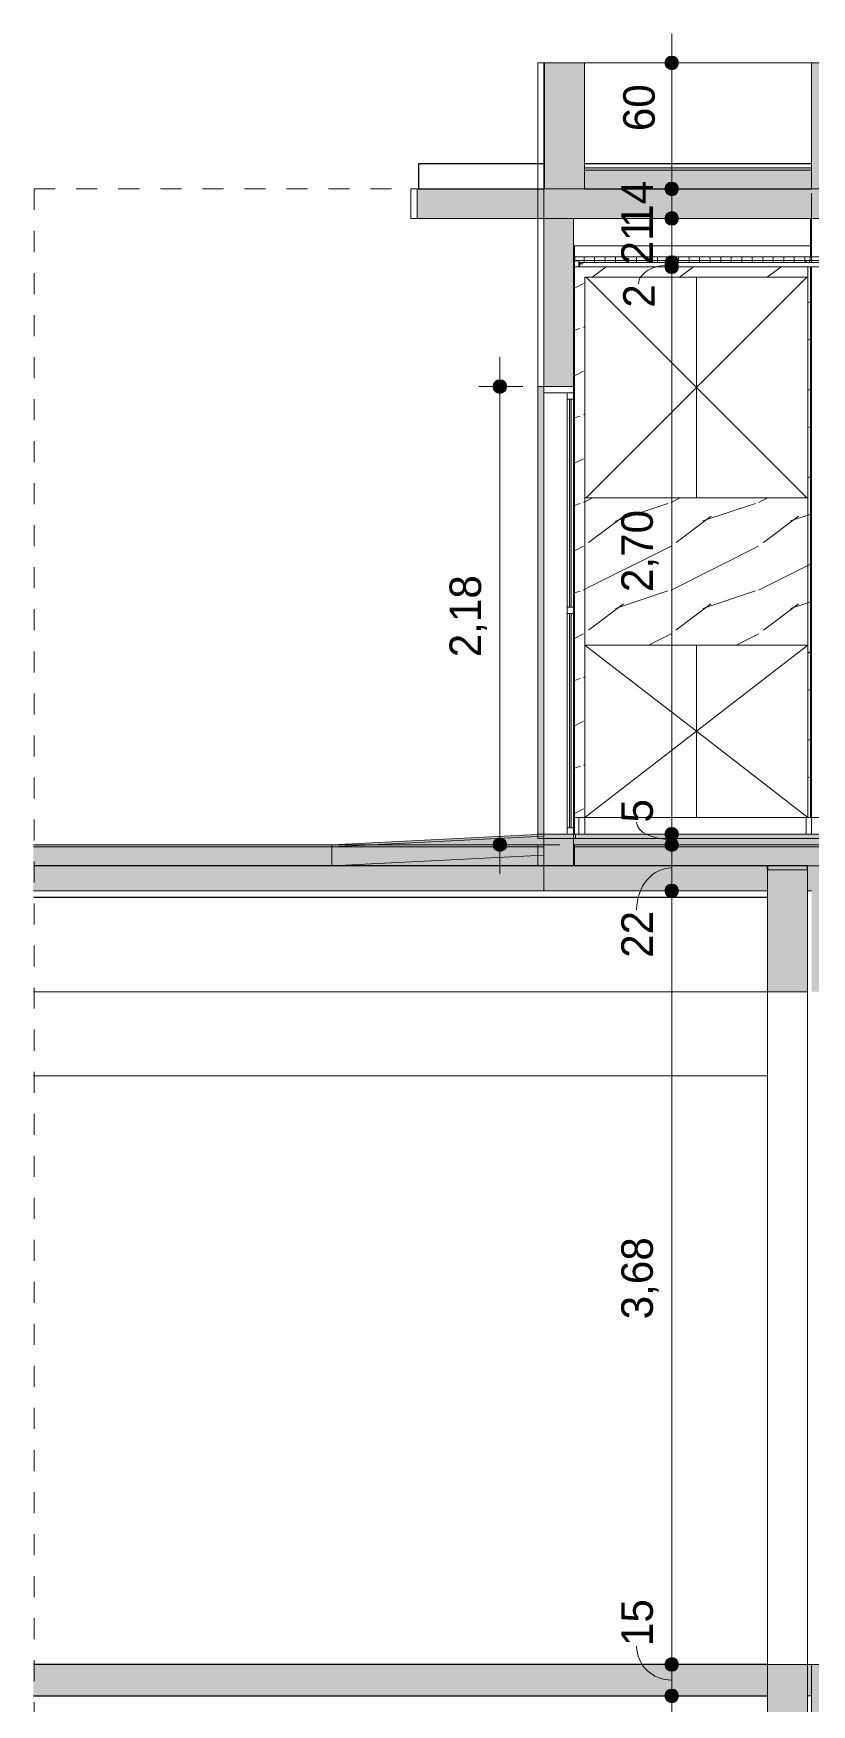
# Model space of a CAD drawing. Header units: metres. Extents: x -96 to 123, y 1 to 648.
# Drawn here: x 7.87 to 11.58, y 592.09 to 600.04 of the extents above; entities that cross this region are included whole.
import ezdxf

# ---------------------------------------------------------------- set-up
doc = ezdxf.new("R2010")
doc.units = ezdxf.units.M
doc.linetypes.add('_Tracejado longo', pattern=[0.014288, 0.009525, -0.004763])
doc.linetypes.add('_Tracejado médio', pattern=[0.004, 0.003, -0.001])
for name, color, linetype, lineweight in [('A-ANNO-DIMS', 7, 'Continuous', 5), ('A-ANNO-DIMS-100', 7, 'Continuous', 5), ('A-CLNG-SUSP', 7, 'Continuous', 5), ('A-COLS', 7, 'Continuous', 5), ('A-DETL', 7, 'Continuous', 5), ('A-DETL-GENF', 7, 'Continuous', 5), ('A-DOOR', 7, 'Continuous', 5), ('A-DOOR-FRAM', 7, 'Continuous', 5), ('A-DOOR-GLAZ', 7, 'Continuous', 5), ('A-FLOR-CASE', 7, 'Continuous', 5), ('A-FLOR-LEVL', 7, 'Continuous', 5), ('A-FLOR-OTLN', 7, 'Continuous', 5), ('A-FLOR-PATT', 7, 'Continuous', 20), ('A-WALL', 7, 'Continuous', 5), ('A-WALL-MBNI', 7, 'Continuous', 5), ('A-WALL-PATT', 7, 'Continuous', 20), ('C-PKNG', 7, 'Continuous', 5), ('S-BEAM', 7, 'Continuous', 5)]:
    doc.layers.add(name, color=color, linetype=linetype, lineweight=lineweight)
doc.styles.add('Century Gothic', font='GOTHIC.TTF', dxfattribs={"height": 0.15})
doc.dimstyles.new('PAA_-_Cota_com_linha_-_metros', dxfattribs={"dimscale": 0.3048, "dimtxt": 0.156625, "dimasz": 0.853018, "dimexe": 0.328084, "dimexo": 0.328084, "dimgap": 0.131234, "dimtad": 1, "dimrnd": 0.01, "dimzin": 0, "dimdsep": 46, "dimtxsty": 'Century Gothic', "dimblk1": 'DOTSMALL', "dimblk2": 'DOTSMALL', "dimsah": 1, "dimcen": 0.09, "dimdle": 0.459318, "dimazin": 0, "dimtfac": 1, "dimtdec": 4, "dimtix": 1, "dimtmove": 0, "dimatfit": 3, "dimfxl": 1, "dimtvp": 1, "dimtolj": 1, "dimtzin": 0, "dimarcsym": 2})
doc.dimstyles.new('PAA_-_Cota_com_linha_-_metros_1', dxfattribs={"dimscale": 0.3048, "dimtxt": 0.156625, "dimasz": 0.853018, "dimexe": 0.328084, "dimexo": 0.328084, "dimgap": 0.131234, "dimtad": 1, "dimdec": 0, "dimlfac": 100, "dimdsep": 46, "dimtxsty": 'Century Gothic', "dimblk1": 'DOTSMALL', "dimblk2": 'DOTSMALL', "dimsah": 1, "dimcen": 0.09, "dimdle": 0.459318, "dimazin": 0, "dimtfac": 1, "dimtdec": 4, "dimtix": 1, "dimtmove": 1, "dimatfit": 3, "dimfxl": 1, "dimtvp": 1, "dimtolj": 1, "dimtzin": 0, "dimarcsym": 2})
doc.dimstyles.new('PAA_-_Cota_com_linha_-_metros_3', dxfattribs={"dimscale": 0.3048, "dimtxt": 0.156625, "dimasz": 0.853018, "dimexe": 0.328084, "dimexo": 0.328084, "dimgap": 0.131234, "dimtad": 1, "dimdec": 0, "dimlfac": 100, "dimdsep": 46, "dimtxsty": 'Century Gothic', "dimblk1": 'DOTSMALL', "dimblk2": 'DOTSMALL', "dimsah": 1, "dimcen": 0.09, "dimdle": 0.459318, "dimazin": 0, "dimtfac": 1, "dimtdec": 4, "dimtix": 1, "dimtmove": 0, "dimatfit": 3, "dimfxl": 1, "dimtvp": 1, "dimtolj": 1, "dimtzin": 0, "dimarcsym": 2})
doc.dimstyles.new('PAA_-_Cota_com_linha_-_metros_4', dxfattribs={"dimscale": 0.3048, "dimtxt": 0.156625, "dimasz": 0.853018, "dimexe": 0.328084, "dimexo": 0.328084, "dimgap": 0.131234, "dimtad": 1, "dimdec": 0, "dimlfac": 100, "dimdsep": 46, "dimtxsty": 'Century Gothic', "dimblk1": 'DOTSMALL', "dimblk2": 'DOTSMALL', "dimsah": 1, "dimcen": 0.09, "dimdle": 0.459318, "dimazin": 0, "dimtfac": 1, "dimtdec": 4, "dimtix": 1, "dimtmove": 2, "dimatfit": 3, "dimfxl": 1, "dimtvp": 1, "dimtolj": 1, "dimtzin": 0, "dimarcsym": 2})
pattern_1 = [(0, (23.043, 598.93), (0, 0.05), []), (90, (23.043, 598.93), (-0.05, 3e-18), [])]
pattern_2 = [(0, (24.166, 598.93), (0, 0.05), []), (90, (24.166, 598.93), (-0.05, 3e-18), [])]
pattern_3 = [(216.87, (25.234, 594.809), (1.2491785, 0.8327622), [0.20825, -1.874]), (206.565, (25.484, 594.684), (-0.416499, -0.416494), [0.46566, -0.46566]), (198.435, (25.484, 594.476), (-0.8329973, -0.4165012), [0.26342, -1.054])]

# ---------------------------------------------------------------- blocks, each defined once
blk = doc.blocks.new('xok - vaga carro - 2_5 x 5_0 m-2137348-Section 2')
at = {"layer": 'C-PKNG'}
blk.add_line((21.4589, 592.28), (20.4693, 592.28), dxfattribs=at)
blk = doc.blocks.new('xok - vaga carro - 2_5 x 5_0 m-V113-Section 2')
at = {"layer": 'C-PKNG'}
blk.add_line((23.9589, 592.28), (21.4589, 592.28), dxfattribs=at)
blk = doc.blocks.new('xok - porta - correr multifolhas com trava - 4770 x 2240 - 3fls 2-3912925-Section 2')
at = {"layer": 'A-DOOR', "true_color": 0xe6e6e6}
for points in [[(23.0191, 597.3098), (23.0271, 597.3098), (23.0271, 598.3), (23.0191, 598.3), (23.0191, 597.3476)], [(23.0271, 596.26), (23.0271, 597.2798), (23.0191, 597.2798), (23.02, 596.26)]]:
    blk.add_hatch(color=254, dxfattribs=at).paths.add_polyline_path(points)
at = {"layer": 'A-DOOR-FRAM'}
for p, q in [((23.0381, 598.36), (22.8981, 598.36)), ((22.8981, 598.36), (22.8981, 598.33)), ((23.0381, 598.33), (23.0381, 598.36)), ((22.8981, 598.33), (23.0381, 598.33)), ((22.8981, 598.33), (22.8981, 596.23)), ((23.0381, 598.33), (23.0081, 598.33)), ((23.0081, 598.33), (23.0081, 598.3)), ((23.0081, 598.3), (23.0381, 598.3)), ((23.0081, 598.3), (23.0081, 597.3098)), ((23.0381, 598.3), (23.0381, 598.33)), ((23.0381, 598.3), (23.0381, 597.3098)), ((23.0381, 597.3098), (23.0081, 597.3098)), ((23.0081, 597.3098), (23.0081, 597.2798)), ((23.0381, 597.2798), (23.0381, 597.3098)), ((23.0081, 597.2798), (23.0381, 597.2798)), ((23.0081, 596.26), (23.0081, 597.2798)), ((23.0381, 597.2798), (23.0381, 596.26)), ((23.0381, 596.26), (23.0081, 596.26)), ((23.0081, 596.26), (23.0081, 596.23)), ((23.0081, 596.23), (23.0381, 596.23)), ((23.0381, 596.23), (23.0381, 596.26))]:
    blk.add_line(p, q, dxfattribs=at)
at = {"layer": 'A-DOOR-GLAZ'}
for p, q in [((23.0271, 598.3), (23.0191, 598.3)), ((23.0191, 598.3), (23.0191, 597.3098)), ((23.0271, 597.3098), (23.0271, 598.3)), ((23.0191, 597.3098), (23.0271, 597.3098)), ((23.0271, 597.2798), (23.0191, 597.2798)), ((23.0191, 597.2798), (23.0191, 596.26)), ((23.0271, 596.26), (23.0271, 597.2798)), ((23.0191, 596.26), (23.0271, 596.26))]:
    blk.add_line(p, q, dxfattribs=at)
blk = doc.blocks.new('XOK - Soleira Paramétrica - Soleira Entrada Fitness - 18 x 465-3578268-Section 2')
at = {"layer": 'A-FLOR-CASE', "lineweight": 9}
for p, q in [((23.0481, 596.23), (22.8681, 596.23)), ((22.8681, 596.23), (22.8681, 596.21)), ((22.8681, 596.21), (23.0481, 596.21)), ((23.0481, 596.21), (23.0481, 596.23))]:
    blk.add_line(p, q, dxfattribs=at)
blk = doc.blocks.new('MA 01 - Estante Fitness - MA 01 - Estante Fitness-3772610-Section 2')
at = {"layer": 'A-FLOR-CASE', "true_color": 0xc0c0c0}
h = blk.add_hatch(dxfattribs=at)
h.set_pattern_fill('FP_10', color=9, style=0, pattern_type=2)
h.set_pattern_definition(pattern_3)
h.paths.add_polyline_path([(23.0931, 596.31), (23.0931, 598.88), (24.153, 598.88), (24.153, 598.93), (23.0431, 598.93), (23.0431, 596.31), (23.0631, 596.31)])
h.paths.add_polyline_path([(28.066, 596.31), (28.116, 596.31), (28.116, 598.93), (24.379, 598.93), (24.379, 598.88), (28.066, 598.88), (28.066, 596.5032)])
h = blk.add_hatch(dxfattribs=at)
h.set_pattern_fill('FP_10', color=9, style=0, pattern_type=2)
h.set_pattern_definition(pattern_3)
h.paths.add_polyline_path([(24.379, 596.31), (24.379, 598.93), (24.366, 598.93), (24.366, 596.31)])
h.paths.add_polyline_path([(24.166, 596.31), (24.166, 598.93), (24.153, 598.93), (24.153, 596.31)])
h = blk.add_hatch(dxfattribs=at)
h.set_pattern_fill('FP_10', color=9, style=0, pattern_type=2)
h.set_pattern_definition(pattern_3)
h.paths.add_polyline_path([(28.066, 596.73), (28.066, 598.144), (24.379, 598.144), (24.379, 596.73), (28.048, 596.73)])
h.paths.add_polyline_path([(24.153, 597.13), (24.153, 597.83), (23.0931, 597.83), (23.0931, 597.13), (24.135, 597.13)])
h.paths.add_polyline_path([(25.5708, 598.18), (28.066, 598.18), (28.066, 598.88), (24.379, 598.88), (24.379, 598.18), (25.3279, 598.18)])
at = {"layer": 'A-FLOR-CASE'}
for p, q in [((23.0631, 598.93), (23.0431, 598.93)), ((23.0681, 598.93), (23.0641, 598.93)), ((24.153, 596.31), (24.153, 598.93)), ((24.379, 596.31), (24.379, 598.93)), ((28.116, 596.31), (28.116, 598.93)), ((23.0931, 596.31), (23.0931, 598.88)), ((23.0931, 598.88), (24.153, 598.88)), ((23.623, 598.355), (23.098, 598.88)), ((23.623, 598.355), (24.148, 598.88)), ((23.623, 598.88), (23.623, 597.83)), ((23.623, 597.83), (23.623, 598.88)), ((24.379, 598.88), (28.066, 598.88)), ((28.066, 598.88), (28.066, 596.31)), ((24.5205, 598.595), (24.5534, 598.4443)), ((26.1205, 598.595), (24.5205, 598.595)), ((26.0873, 598.4443), (26.1205, 598.595)), ((23.623, 598.355), (23.098, 597.83)), ((23.623, 598.355), (24.148, 597.83)), ((24.6022, 598.405), (26.0385, 598.405)), ((28.066, 598.18), (24.379, 598.18)), ((28.066, 598.144), (28.066, 598.18)), ((24.379, 598.144), (28.066, 598.144)), ((23.0931, 597.83), (23.623, 597.83)), ((23.623, 597.83), (24.153, 597.83)), ((23.623, 596.72), (23.0931, 597.13)), ((23.623, 597.13), (23.0931, 597.13)), ((23.623, 596.72), (24.153, 597.13)), ((24.153, 597.13), (23.623, 597.13)), ((23.623, 597.13), (23.623, 596.31)), ((23.623, 596.31), (23.623, 597.13)), ((23.0931, 596.31), (23.623, 596.72)), ((24.153, 596.31), (23.623, 596.72)), ((24.379, 596.73), (28.066, 596.73)), ((28.066, 596.31), (28.066, 596.73)), ((23.0631, 596.31), (23.0931, 596.31))]:
    blk.add_line(p, q, dxfattribs=at)
for centre, start, end in [((24.6022, 598.455), 192.31712, 270), ((26.0385, 598.455), 270, 347.6018)]:
    blk.add_arc(centre, 0.05, start, end, dxfattribs=at)
blk = doc.blocks.new('LUC-ARQ-001-MOD-EMB_rvt-2-Section 2')
at = {"layer": 'A-FLOR-OTLN', "true_color": 0x808080}
for points in [[(31.211, 599.16), (31.811, 599.16), (31.811, 599.3), (22.2949, 599.3), (22.2949, 599.16), (31.1582, 599.16)], [(30.976, 596.21), (31.016, 596.21), (31.016, 596.23), (23.0381, 596.23), (23.0381, 596.21), (30.9153, 596.21)], [(20.4693, 595.96), (22.8981, 595.96), (22.8981, 596.08), (20.4693, 596.08)], [(24.361, 595.96), (31.021, 595.96), (31.021, 596.08), (22.8981, 596.08), (22.8981, 595.96), (23.961, 595.96), (23.961, 596.06), (24.151, 596.06), (24.151, 595.96), (24.171, 595.96), (24.171, 596.06), (24.361, 596.06)]]:
    blk.add_hatch(color=8, dxfattribs=at).paths.add_polyline_path(points)
h = blk.add_hatch(color=8, dxfattribs=at)
h.paths.add_polyline_path([(49.716, 592.13), (50.016, 592.13), (50.016, 592.28), (43.266, 592.28), (43.266, 592.13), (49.704, 592.13)])
h.paths.add_polyline_path([(20.4693, 592.13), (23.961, 592.13), (23.961, 592.28), (20.4693, 592.28), (20.4693, 592.2183)])
h.paths.add_polyline_path([(31.861, 592.13), (31.861, 592.28), (24.361, 592.28), (24.361, 592.13), (28.243, 592.13)])
h.paths.add_polyline_path([(24.151, 592.13), (24.171, 592.13), (24.171, 592.28), (24.151, 592.28), (24.151, 592.2072)])
h.paths.add_polyline_path([(32.051, 592.13), (38.346, 592.13), (38.346, 592.28), (32.051, 592.28), (32.051, 592.1833)])
h.paths.add_polyline_path([(43.076, 592.13), (43.076, 592.28), (38.5297, 592.28), (38.5297, 592.13), (39.9037, 592.13)])
at = {"layer": 'A-FLOR-PATT', "lineweight": 5, "true_color": 0x808080}
h = blk.add_hatch(color=8, dxfattribs=at)
h.paths.add_polyline_path([(23.091, 599.39), (24.171, 599.39), (24.171, 599.4), (23.091, 599.4)])
h.paths.add_polyline_path([(31.021, 599.39), (31.021, 599.4), (24.361, 599.4), (24.361, 599.39), (30.6723, 599.39)])
for points in [[(24.842, 599.3), (31.021, 599.3), (31.021, 599.39), (24.361, 599.39), (24.361, 599.3), (24.171, 599.3), (24.171, 599.39), (23.091, 599.39), (23.091, 599.3), (24.361, 599.3)], [(21.8881, 596.17), (22.8981, 596.22), (22.8981, 596.23), (21.8881, 596.18)], [(21.8881, 596.0799), (22.8981, 596.1299), (22.8981, 596.22), (21.8881, 596.17)], [(23.0381, 596.18), (31.016, 596.18), (31.016, 596.21), (23.0381, 596.21), (23.0381, 596.1866)], [(20.4693, 596.17), (22.8981, 596.17), (22.8981, 596.18), (20.4693, 596.18)], [(22.8981, 596.08), (22.8981, 596.17), (20.4693, 596.17), (20.4693, 596.08), (22.4127, 596.08)], [(30.9153, 596.17), (31.016, 596.17), (31.016, 596.18), (23.0431, 596.18), (23.0431, 596.17), (30.6723, 596.17)], [(23.0431, 596.08), (31.016, 596.0811), (31.016, 596.17), (23.0431, 596.17), (23.0431, 596.0811)]]:
    blk.add_hatch(color=8, dxfattribs=at).paths.add_polyline_path(points)
at = {"layer": 'A-WALL-PATT', "lineweight": 5, "true_color": 0xffbf80}
blk.add_hatch(color=31, dxfattribs=at).paths.add_polyline_path([(23.0381, 599.3), (23.0381, 599.3), (22.901, 599.3), (22.901, 599.9), (22.8981, 599.9), (22.8986, 599.3), (22.901, 599.3)])
h = blk.add_hatch(color=31, dxfattribs=at)
h.paths.add_polyline_path([(22.8981, 596.08), (23.0381, 596.0811), (23.0381, 596.23), (22.8981, 596.23), (22.8981, 596.0811)])
h.paths.add_polyline_path([(23.0381, 598.36), (23.0381, 599.16), (22.8981, 599.16), (22.8986, 598.36)])
at = {"layer": 'A-WALL-PATT', "lineweight": 5, "true_color": 0xc5c5c5}
h = blk.add_hatch(dxfattribs=at)
h.set_pattern_fill('FP_8', color=9, style=0, pattern_type=2)
h.set_pattern_definition(pattern_1)
h.paths.add_polyline_path([(30.9153, 598.959), (31.015, 598.959), (31.015, 598.977), (24.367, 598.977), (24.367, 598.959), (30.6723, 598.959)])
h.paths.add_polyline_path([(23.8703, 598.959), (24.165, 598.959), (24.165, 598.977), (23.0441, 598.977), (23.0441, 598.959), (23.3844, 598.959)])
h = blk.add_hatch(dxfattribs=at)
h.set_pattern_fill('FP_9', color=9, style=0, pattern_type=2)
h.set_pattern_definition(pattern_2)
h.paths.add_polyline_path([(24.367, 598.959), (24.367, 598.977), (24.165, 598.977), (24.165, 598.959), (24.3562, 598.959)])
h = blk.add_hatch(dxfattribs=at)
h.set_pattern_fill('FP_8', color=9, style=0, pattern_type=2)
h.set_pattern_definition(pattern_1)
h.paths.add_polyline_path([(23.0681, 598.944), (23.0681, 598.95), (24.145, 598.95), (24.145, 598.959), (23.0641, 598.958), (23.0641, 598.944)])
h.paths.add_polyline_path([(30.9647, 598.944), (30.995, 598.944), (30.995, 598.959), (24.387, 598.958), (24.387, 598.95), (30.9647, 598.95)])
h = blk.add_hatch(dxfattribs=at)
h.set_pattern_fill('FP_8', color=9, style=0, pattern_type=2)
h.set_pattern_definition(pattern_1)
h.paths.add_polyline_path([(30.995, 598.93), (30.9949, 598.943), (30.9647, 598.943), (30.9647, 598.93), (30.994, 598.93)])
h.paths.add_polyline_path([(23.0681, 598.93), (23.0681, 598.943), (23.0641, 598.943), (23.0641, 598.93)])
h = blk.add_hatch(dxfattribs=at)
h.set_pattern_fill('FP_9', color=9, style=0, pattern_type=2)
h.set_pattern_definition(pattern_2)
h.paths.add_polyline_path([(24.387, 598.95), (24.387, 598.959), (24.145, 598.959), (24.145, 598.95), (24.3562, 598.95)])
at = {"layer": 'A-WALL-PATT', "lineweight": 5, "true_color": 0x6e86ac}
blk.add_hatch(color=163, dxfattribs=at).paths.add_polyline_path([(22.8681, 596.23), (22.8981, 596.23), (22.8981, 598.36), (22.8681, 598.36), (22.8681, 596.9254)])
at = {"layer": 'A-CLNG-SUSP', "color": 8, "true_color": 0x808080}
for p, q in [((30.9647, 598.95), (23.0681, 598.95)), ((23.0681, 598.95), (23.0681, 598.93)), ((23.0681, 598.93), (30.9647, 598.93))]:
    blk.add_line(p, q, dxfattribs=at)
at = {"layer": 'A-FLOR-OTLN', "color": 8, "true_color": 0x808080}
for p, q in [((24.171, 599.4), (23.091, 599.4)), ((22.8981, 596.23), (21.8881, 596.18)), ((22.8981, 596.22), (22.8981, 596.23)), ((31.016, 596.23), (23.0381, 596.23)), ((23.0381, 596.23), (23.0381, 596.21)), ((22.8981, 596.18), (20.4693, 596.18)), ((21.8881, 596.18), (21.8881, 596.17)), ((22.8981, 596.17), (22.8981, 596.18)), ((31.016, 596.18), (23.0431, 596.18)), ((23.0431, 596.18), (23.0431, 596.17))]:
    blk.add_line(p, q, dxfattribs=at)
at = {"layer": 'A-FLOR-OTLN'}
for p, q in [((24.171, 599.39), (23.091, 599.39)), ((23.091, 599.3), (24.171, 599.3)), ((22.8981, 596.22), (21.8881, 596.17)), ((22.8981, 596.1299), (22.8981, 596.22)), ((23.0381, 596.21), (23.0381, 596.18)), ((31.016, 596.21), (23.0381, 596.21)), ((22.8981, 596.17), (20.4693, 596.17)), ((21.8881, 596.17), (21.8881, 596.0799)), ((21.8881, 596.0799), (22.8981, 596.1299)), ((22.8981, 596.08), (22.8981, 596.17)), ((23.0381, 596.18), (31.016, 596.18)), ((23.0431, 596.17), (23.0431, 596.08)), ((31.016, 596.17), (23.0431, 596.17)), ((20.4693, 596.08), (22.8981, 596.08)), ((23.0431, 596.08), (31.016, 596.08))]:
    blk.add_line(p, q, dxfattribs=at)
at = {"layer": 'A-FLOR-OTLN', "lineweight": 20}
for p, q in [((22.901, 599.3), (22.2949, 599.3)), ((22.2949, 599.3), (22.2949, 599.16)), ((24.171, 599.3), (23.091, 599.3)), ((22.2949, 599.16), (22.8981, 599.16)), ((23.0381, 599.16), (31.811, 599.16)), ((22.8981, 596.08), (20.4693, 596.08)), ((31.021, 596.08), (22.8981, 596.08)), ((22.8981, 596.08), (22.8981, 595.96)), ((22.8981, 595.96), (22.8981, 596.08)), ((20.4693, 595.96), (22.8981, 595.96)), ((22.8981, 595.96), (23.961, 595.96)), ((24.151, 595.96), (24.171, 595.96)), ((23.961, 592.28), (20.4693, 592.28)), ((24.171, 592.28), (24.151, 592.28)), ((20.4693, 592.13), (23.961, 592.13)), ((24.151, 592.13), (24.171, 592.13))]:
    blk.add_line(p, q, dxfattribs=at)
at = {"layer": 'A-WALL', "color": 8, "true_color": 0x808080}
for p, q in [((22.8681, 599.9), (22.8681, 599.3)), ((22.8981, 599.9), (22.8681, 599.9)), ((22.8981, 599.3), (22.8981, 599.9)), ((22.2649, 599.3), (22.2649, 599.16)), ((22.2949, 599.3), (22.2649, 599.3)), ((22.2949, 599.16), (22.2949, 599.3)), ((22.8681, 599.3), (22.8981, 599.3)), ((22.8981, 599.3), (22.8681, 599.3)), ((22.8681, 599.3), (22.8681, 598.36)), ((22.8981, 598.36), (22.8981, 599.3)), ((22.2649, 599.16), (22.2949, 599.16)), ((22.8681, 598.36), (22.8981, 598.36)), ((22.8981, 596.18), (22.8681, 596.18)), ((22.8681, 596.18), (22.8681, 596.08)), ((22.8981, 596.08), (22.8981, 596.18)), ((22.8681, 596.08), (22.8981, 596.08))]:
    blk.add_line(p, q, dxfattribs=at)
at = {"layer": 'A-WALL', "lineweight": 20}
for p, q in [((22.901, 599.9), (22.8981, 599.9)), ((22.8981, 599.9), (22.8981, 599.3)), ((22.8981, 599.3), (22.901, 599.3)), ((22.8981, 599.16), (22.8981, 598.36)), ((23.0381, 599.16), (22.8981, 599.16)), ((23.0381, 598.36), (23.0381, 599.16)), ((23.0431, 599.03), (23.0381, 599.03)), ((23.0381, 599.03), (23.0381, 598.49)), ((23.0431, 598.49), (23.0431, 599.03)), ((23.0441, 598.977), (23.0431, 598.977)), ((23.0431, 598.977), (23.0431, 598.958)), ((23.0441, 598.959), (23.0441, 598.977)), ((23.0431, 598.958), (23.0631, 598.958)), ((23.0641, 598.959), (23.0441, 598.959)), ((23.0631, 598.958), (23.0631, 598.943)), ((23.0631, 598.943), (23.0631, 598.93)), ((23.0631, 598.93), (23.0641, 598.93)), ((23.0641, 598.944), (23.0641, 598.959)), ((23.0841, 598.944), (23.0641, 598.944)), ((23.0641, 598.93), (23.0641, 598.943)), ((23.0641, 598.943), (23.0841, 598.943)), ((23.0841, 598.943), (23.0841, 598.944)), ((23.0381, 598.49), (23.0431, 598.49)), ((22.8981, 598.36), (23.0381, 598.36)), ((23.0381, 596.23), (22.8981, 596.23)), ((22.8981, 596.23), (22.8981, 596.08)), ((23.0381, 596.08), (23.0381, 596.23)), ((23.0431, 596.18), (23.0381, 596.18)), ((23.0381, 596.18), (23.0381, 596.08)), ((23.0431, 596.08), (23.0431, 596.18)), ((22.8981, 596.08), (23.0381, 596.08)), ((23.0381, 596.08), (23.0431, 596.08))]:
    blk.add_line(p, q, dxfattribs=at)
at = {"layer": 'A-WALL'}
for p, q in [((24.166, 599.16), (24.166, 598.977)), ((24.166, 599.03), (23.0431, 599.03)), ((24.166, 598.93), (24.166, 596.31)), ((23.0431, 598.49), (23.0431, 596.23)), ((22.8681, 596.23), (22.8681, 598.36))]:
    blk.add_line(p, q, dxfattribs=at)
at = {"layer": 'A-WALL-MBNI'}
for p, q in [((24.165, 598.977), (23.0441, 598.977)), ((24.165, 598.959), (24.165, 598.977)), ((24.367, 598.977), (24.165, 598.977)), ((24.165, 598.977), (24.165, 598.959)), ((24.145, 598.959), (23.0641, 598.959)), ((24.145, 598.95), (24.145, 598.959)), ((24.387, 598.959), (24.145, 598.959)), ((24.145, 598.959), (24.145, 598.95)), ((23.0631, 596.31), (23.0431, 596.31)), ((23.0431, 596.31), (23.0431, 596.23)), ((23.0631, 596.23), (23.0631, 596.31)), ((23.0931, 596.23), (23.0931, 596.31)), ((24.146, 596.31), (23.0931, 596.31)), ((24.146, 596.23), (24.146, 596.31)), ((24.386, 596.31), (24.146, 596.31)), ((24.146, 596.31), (24.146, 596.23))]:
    blk.add_line(p, q, dxfattribs=at)
at = {"layer": 'A-DOOR', "lineweight": 5}
blk.add_blockref('xok - porta - correr multifolhas com trava - 4770 x 2240 - 3fls 2-3912925-Section 2', (0, 0), dxfattribs=at)
at = {"layer": 'A-FLOR-CASE', "lineweight": 5}
for name in ['MA 01 - Estante Fitness - MA 01 - Estante Fitness-3772610-Section 2', 'XOK - Soleira Paramétrica - Soleira Entrada Fitness - 18 x 465-3578268-Section 2']:
    blk.add_blockref(name, (0, 0), dxfattribs=at)
at = {"layer": 'C-PKNG', "lineweight": 5}
for name in ['xok - vaga carro - 2_5 x 5_0 m-2137348-Section 2', 'xok - vaga carro - 2_5 x 5_0 m-V113-Section 2']:
    blk.add_blockref(name, (0, 0), dxfattribs=at)
blk = doc.blocks.new('Direct Shape - Pilares 6788-Pilares 6788-623472-Section 2')
at = {"layer": 'A-COLS', "lineweight": 9}
for p, q in [((24.171, 592.28), (24.171, 595.48)), ((24.361, 595.48), (24.361, 592.28))]:
    blk.add_line(p, q, dxfattribs=at)
blk = doc.blocks.new('Direct Shape - Vigas 35140-Vigas 35140-V116-Section 2')
at = {"layer": 'S-BEAM', "lineweight": 9}
blk.add_line((23.961, 591.68), (20.4693, 591.68), dxfattribs=at)
blk = doc.blocks.new('Direct Shape - Vigas 38788-Vigas 38788-623314-Section 2')
at = {"layer": 'S-BEAM', "lineweight": 9, "true_color": 0xff0000}
blk.add_hatch(color=1, dxfattribs=at).paths.add_polyline_path([(24.151, 596.06), (24.151, 596.08), (23.961, 596.08), (23.961, 596.06)])
at = {"layer": 'S-BEAM', "lineweight": 30}
for p, q in [((24.151, 596.08), (23.961, 596.08)), ((23.961, 596.08), (23.961, 596.06)), ((24.151, 596.06), (24.151, 596.08))]:
    blk.add_line(p, q, dxfattribs=at)
blk = doc.blocks.new('Direct Shape - Vigas 121229-Vigas 121229-623915-Section 2')
at = {"layer": 'S-BEAM', "lineweight": 9}
blk.add_line((23.091, 599.9), (24.171, 599.9), dxfattribs=at)
blk = doc.blocks.new('Direct Shape - Vigas 101699-Vigas 101699-622988-Section 2')
at = {"layer": 'S-BEAM', "lineweight": 9}
blk.add_line((23.961, 595.08), (20.4693, 595.08), dxfattribs=at)
blk = doc.blocks.new('LUC-EST-001-MOD-EMB_ifc-1-Section 2')
at = {"layer": 'A-FLOR-OTLN', "lineweight": 30}
for p, q in [((22.901, 599.42), (22.301, 599.42)), ((22.301, 599.42), (22.301, 599.3)), ((24.171, 599.42), (23.091, 599.42)), ((22.301, 599.3), (22.901, 599.3)), ((23.091, 599.3), (24.171, 599.3)), ((23.961, 596.08), (20.4693, 596.08)), ((23.961, 596.06), (23.961, 596.08)), ((20.4693, 595.93), (23.961, 595.93)), ((23.961, 592.28), (20.4693, 592.28)), ((20.4693, 592.13), (23.961, 592.13))]:
    blk.add_line(p, q, dxfattribs=at)
at = {"layer": 'A-COLS', "lineweight": 9}
blk.add_blockref('Direct Shape - Pilares 6788-Pilares 6788-623472-Section 2', (-0.21, 0), dxfattribs=at)
at = {"layer": 'S-BEAM', "lineweight": 9}
for name, p in [('Direct Shape - Vigas 121229-Vigas 121229-623915-Section 2', (0, 0)), ('Direct Shape - Vigas 38788-Vigas 38788-623314-Section 2', (0, 0)), ('Direct Shape - Vigas 35140-Vigas 35140-V116-Section 2', (0, 3.8)), ('Direct Shape - Vigas 101699-Vigas 101699-622988-Section 2', (0, 0))]:
    blk.add_blockref(name, p, dxfattribs=at)
blk = doc.blocks.new('DIMBLOCK34-Section 2')
at = {"layer": 'A-ANNO-DIMS-100', "true_color": 0x800000}
h = blk.add_hatch(color=16, dxfattribs=at)
edge = h.paths.add_edge_path()
edge.add_arc((10.91, 595.96), 0.0325, 0, 360)
h = blk.add_hatch(color=16, dxfattribs=at)
edge = h.paths.add_edge_path()
edge.add_arc((10.91, 592.28), 0.0325, 0, 360)
at = {"layer": 'A-ANNO-DIMS-100', "color": 16, "true_color": 0x800000}
for p, q in [((10.91, 596.1), (10.91, 592.28)), ((10.91, 595.96), (10.856, 595.96)), ((10.91, 595.96), (11.01, 595.96)), ((10.91, 592.28), (10.856, 592.28)), ((10.91, 592.28), (11.01, 592.28))]:
    blk.add_line(p, q, dxfattribs=at)
for centre in [(10.91, 595.96), (10.91, 592.28)]:
    blk.add_circle(centre, 0.0325, dxfattribs=at)
at = {"layer": 'A-ANNO-DIMS-100', "color": 0, "insert": (10.6703, 593.9219), "char_height": 0.15, "width": 0.475501, "attachment_point": 1, "rotation": 90, "line_spacing_factor": 0.984502, "style": 'Century Gothic'}
blk.add_mtext('3,68', dxfattribs=at)
blk = doc.blocks.new('_DotSmall')
at = {"color": 0, "linetype": 'ByBlock', "const_width": 0.5}
blk.add_lwpolyline([(-0.0625, 0, 1), (0.0625, 0, 1)], format="xyb", close=True, dxfattribs=at)
blk = doc.blocks.new('DIMBLOCK35-Section 2')
at = {"layer": 'A-ANNO-DIMS-100', "true_color": 0x800000}
h = blk.add_hatch(color=16, dxfattribs=at)
edge = h.paths.add_edge_path()
edge.add_arc((10.91, 592.28), 0.0325, 0, 360)
h = blk.add_hatch(color=16, dxfattribs=at)
edge = h.paths.add_edge_path()
edge.add_arc((10.91, 592.13), 0.0325, 0, 360)
at = {"layer": 'A-ANNO-DIMS-100', "color": 16, "true_color": 0x800000}
for p, q in [((10.91, 592.28), (10.856, 592.28)), ((10.91, 592.28), (10.91, 592.13)), ((10.91, 592.28), (11.01, 592.28)), ((10.91, 592.13), (10.856, 592.13)), ((10.91, 592.13), (11.01, 592.13))]:
    blk.add_line(p, q, dxfattribs=at)
for centre in [(10.91, 592.28), (10.91, 592.13)]:
    blk.add_circle(centre, 0.0325, dxfattribs=at)
blk.add_ellipse((10.91, 592.3672), major_axis=(0.1668, 0), ratio=0.972604, start_param=3.141593, end_param=4.712389, dxfattribs=at)
at = {"layer": 'A-ANNO-DIMS-100', "color": 0, "insert": (10.6703, 592.3672), "char_height": 0.15, "width": 0.2744, "attachment_point": 1, "rotation": 90, "line_spacing_factor": 0.984502, "style": 'Century Gothic'}
blk.add_mtext('15', dxfattribs=at)
blk = doc.blocks.new('DIMBLOCK36-Section 2')
at = {"layer": 'A-ANNO-DIMS-100', "true_color": 0x800000}
h = blk.add_hatch(color=16, dxfattribs=at)
edge = h.paths.add_edge_path()
edge.add_arc((10.91, 592.13), 0.0325, 0, 360)
h = blk.add_hatch(color=16, dxfattribs=at)
edge = h.paths.add_edge_path()
edge.add_arc((10.91, 589.12), 0.0325, 0, 360)
at = {"layer": 'A-ANNO-DIMS-100', "color": 16, "true_color": 0x800000}
for p, q in [((10.91, 592.13), (10.856, 592.13)), ((10.91, 592.13), (10.91, 588.98)), ((10.91, 592.13), (11.01, 592.13)), ((10.91, 589.12), (10.856, 589.12)), ((10.91, 589.12), (11.01, 589.12))]:
    blk.add_line(p, q, dxfattribs=at)
for centre in [(10.91, 592.13), (10.91, 589.12)]:
    blk.add_circle(centre, 0.0325, dxfattribs=at)
at = {"layer": 'A-ANNO-DIMS-100', "color": 0, "insert": (10.6703, 590.4269), "char_height": 0.15, "width": 0.475501, "attachment_point": 1, "rotation": 90, "line_spacing_factor": 0.984502, "style": 'Century Gothic'}
blk.add_mtext('3,01', dxfattribs=at)
blk = doc.blocks.new('DIMBLOCK37-Section 2')
at = {"layer": 'A-ANNO-DIMS-100', "true_color": 0x800000}
h = blk.add_hatch(color=16, dxfattribs=at)
edge = h.paths.add_edge_path()
edge.add_arc((10.91, 598.93), 0.0325, 0, 360)
h = blk.add_hatch(color=16, dxfattribs=at)
edge = h.paths.add_edge_path()
edge.add_arc((10.91, 596.23), 0.0325, 0, 360)
at = {"layer": 'A-ANNO-DIMS-100', "color": 16, "true_color": 0x800000}
for p, q in [((10.91, 599.07), (10.91, 596.09)), ((10.91, 598.93), (10.856, 598.93)), ((10.91, 598.93), (11.01, 598.93)), ((10.91, 596.23), (10.856, 596.23)), ((10.91, 596.23), (11.01, 596.23))]:
    blk.add_line(p, q, dxfattribs=at)
for centre in [(10.91, 598.93), (10.91, 596.23)]:
    blk.add_circle(centre, 0.0325, dxfattribs=at)
at = {"layer": 'A-ANNO-DIMS-100', "color": 0, "insert": (10.6703, 597.3819), "char_height": 0.15, "width": 0.475501, "attachment_point": 1, "rotation": 90, "line_spacing_factor": 0.984502, "style": 'Century Gothic'}
blk.add_mtext('2,70', dxfattribs=at)
blk = doc.blocks.new('DIMBLOCK38-Section 2')
at = {"layer": 'A-ANNO-DIMS-100', "true_color": 0x800000}
h = blk.add_hatch(color=16, dxfattribs=at)
edge = h.paths.add_edge_path()
edge.add_arc((10.0929, 598.36), 0.0325, 0, 360)
h = blk.add_hatch(color=16, dxfattribs=at)
edge = h.paths.add_edge_path()
edge.add_arc((10.0929, 596.18), 0.0325, 0, 360)
at = {"layer": 'A-ANNO-DIMS-100', "color": 16, "true_color": 0x800000}
for p, q in [((10.0929, 598.5), (10.0929, 596.04)), ((10.0929, 598.36), (9.9929, 598.36)), ((10.0929, 598.36), (10.2025, 598.36)), ((10.0929, 596.18), (10.0389, 596.18)), ((10.0929, 596.18), (10.1929, 596.18))]:
    blk.add_line(p, q, dxfattribs=at)
for centre in [(10.0929, 598.36), (10.0929, 596.18)]:
    blk.add_circle(centre, 0.0325, dxfattribs=at)
at = {"layer": 'A-ANNO-DIMS-100', "color": 0, "insert": (9.8532, 597.0719), "char_height": 0.15, "width": 0.475501, "attachment_point": 1, "rotation": 90, "line_spacing_factor": 0.984502, "style": 'Century Gothic'}
blk.add_mtext('2,18', dxfattribs=at)
blk = doc.blocks.new('DIMBLOCK40-Section 2')
at = {"layer": 'A-ANNO-DIMS-100', "true_color": 0x800000}
h = blk.add_hatch(color=16, dxfattribs=at)
edge = h.paths.add_edge_path()
edge.add_arc((10.91, 596.23), 0.0325, 0, 360)
h = blk.add_hatch(color=16, dxfattribs=at)
edge = h.paths.add_edge_path()
edge.add_arc((10.91, 596.18), 0.0325, 0, 360)
at = {"layer": 'A-ANNO-DIMS-100', "color": 16, "true_color": 0x800000}
for p, q in [((10.91, 596.37), (10.91, 596.18)), ((10.91, 596.23), (10.856, 596.23)), ((10.91, 596.23), (11.01, 596.23)), ((10.91, 596.18), (10.856, 596.18)), ((10.91, 596.18), (11.01, 596.18))]:
    blk.add_line(p, q, dxfattribs=at)
for centre in [(10.91, 596.23), (10.91, 596.18)]:
    blk.add_circle(centre, 0.0325, dxfattribs=at)
blk.add_ellipse((10.91, 596.2853), major_axis=(0.1668, 0), ratio=0.481358, start_param=3.141593, end_param=4.712389, dxfattribs=at)
at = {"layer": 'A-ANNO-DIMS-100', "color": 0, "insert": (10.6703, 596.2853), "char_height": 0.15, "width": 0.1372, "attachment_point": 1, "rotation": 90, "line_spacing_factor": 0.984502, "style": 'Century Gothic'}
blk.add_mtext('5', dxfattribs=at)
blk = doc.blocks.new('DIMBLOCK41-Section 2')
at = {"layer": 'A-ANNO-DIMS-100', "true_color": 0x800000}
h = blk.add_hatch(color=16, dxfattribs=at)
edge = h.paths.add_edge_path()
edge.add_arc((10.91, 596.18), 0.0325, 0, 360)
h = blk.add_hatch(color=16, dxfattribs=at)
edge = h.paths.add_edge_path()
edge.add_arc((10.91, 595.96), 0.0325, 0, 360)
at = {"layer": 'A-ANNO-DIMS-100', "color": 16, "true_color": 0x800000}
for p, q in [((10.91, 596.18), (10.856, 596.18)), ((10.91, 596.18), (10.91, 595.82)), ((10.91, 596.18), (11.01, 596.18)), ((10.91, 595.96), (10.856, 595.96)), ((10.91, 595.96), (11.01, 595.96))]:
    blk.add_line(p, q, dxfattribs=at)
for centre in [(10.91, 596.18), (10.91, 595.96)]:
    blk.add_circle(centre, 0.0325, dxfattribs=at)
blk.add_ellipse((10.91, 595.8703), major_axis=(0, 0.1997), ratio=0.835297, start_param=0, end_param=1.570796, dxfattribs=at)
at = {"layer": 'A-ANNO-DIMS-100', "color": 0, "insert": (10.6703, 595.6417), "char_height": 0.15, "width": 0.2744, "attachment_point": 1, "rotation": 90, "line_spacing_factor": 0.984502, "style": 'Century Gothic'}
blk.add_mtext('22', dxfattribs=at)
blk = doc.blocks.new('DIMBLOCK43-Section 2')
at = {"layer": 'A-ANNO-DIMS-100', "true_color": 0x800000}
h = blk.add_hatch(color=16, dxfattribs=at)
edge = h.paths.add_edge_path()
edge.add_arc((10.91, 599.9), 0.0325, 0, 360)
h = blk.add_hatch(color=16, dxfattribs=at)
edge = h.paths.add_edge_path()
edge.add_arc((10.91, 599.3), 0.0325, 0, 360)
at = {"layer": 'A-ANNO-DIMS-100', "color": 16, "true_color": 0x800000}
for p, q in [((10.91, 600.04), (10.91, 599.3)), ((10.91, 599.9), (10.856, 599.9)), ((10.91, 599.9), (11.01, 599.9)), ((10.91, 599.3), (10.856, 599.3)), ((10.91, 599.3), (11.01, 599.3))]:
    blk.add_line(p, q, dxfattribs=at)
for centre in [(10.91, 599.9), (10.91, 599.3)]:
    blk.add_circle(centre, 0.0325, dxfattribs=at)
at = {"layer": 'A-ANNO-DIMS-100', "color": 0, "insert": (10.6794, 599.5751), "char_height": 0.15, "width": 0.2744, "attachment_point": 1, "rotation": 90, "line_spacing_factor": 0.984502, "style": 'Century Gothic'}
blk.add_mtext('60', dxfattribs=at)
blk = doc.blocks.new('DIMBLOCK44-Section 2')
at = {"layer": 'A-ANNO-DIMS-100', "true_color": 0x800000}
h = blk.add_hatch(color=16, dxfattribs=at)
edge = h.paths.add_edge_path()
edge.add_arc((10.91, 599.3), 0.0325, 0, 360)
h = blk.add_hatch(color=16, dxfattribs=at)
edge = h.paths.add_edge_path()
edge.add_arc((10.91, 599.16), 0.0325, 0, 360)
at = {"layer": 'A-ANNO-DIMS-100', "color": 16, "true_color": 0x800000}
for p, q in [((10.91, 599.3), (10.856, 599.3)), ((10.91, 599.3), (10.91, 599.16)), ((10.91, 599.3), (11.01, 599.3)), ((10.91, 599.16), (10.856, 599.16)), ((10.91, 599.16), (11.01, 599.16))]:
    blk.add_line(p, q, dxfattribs=at)
for centre in [(10.91, 599.3), (10.91, 599.16)]:
    blk.add_circle(centre, 0.0325, dxfattribs=at)
at = {"layer": 'A-ANNO-DIMS-100', "color": 0, "insert": (10.6703, 599.1157), "char_height": 0.15, "width": 0.2744, "attachment_point": 1, "rotation": 90, "line_spacing_factor": 0.984502, "style": 'Century Gothic'}
blk.add_mtext('14', dxfattribs=at)
blk = doc.blocks.new('DIMBLOCK45-Section 2')
at = {"layer": 'A-ANNO-DIMS-100', "true_color": 0x800000}
h = blk.add_hatch(color=16, dxfattribs=at)
edge = h.paths.add_edge_path()
edge.add_arc((10.91, 599.16), 0.0325, 0, 360)
h = blk.add_hatch(color=16, dxfattribs=at)
edge = h.paths.add_edge_path()
edge.add_arc((10.91, 598.95), 0.0325, 0, 360)
at = {"layer": 'A-ANNO-DIMS-100', "color": 16, "true_color": 0x800000}
for p, q in [((10.91, 599.16), (10.856, 599.16)), ((10.91, 599.16), (10.91, 598.95)), ((10.91, 599.16), (11.01, 599.16)), ((10.91, 598.95), (10.856, 598.95)), ((10.91, 598.95), (11.01, 598.95))]:
    blk.add_line(p, q, dxfattribs=at)
for centre in [(10.91, 599.16), (10.91, 598.95)]:
    blk.add_circle(centre, 0.0325, dxfattribs=at)
at = {"layer": 'A-ANNO-DIMS-100', "color": 0, "insert": (10.6703, 598.9407), "char_height": 0.15, "width": 0.2744, "attachment_point": 1, "rotation": 90, "line_spacing_factor": 0.984502, "style": 'Century Gothic'}
blk.add_mtext('21', dxfattribs=at)
blk = doc.blocks.new('DIMBLOCK46-Section 2')
at = {"layer": 'A-ANNO-DIMS-100', "true_color": 0x800000}
h = blk.add_hatch(color=16, dxfattribs=at)
edge = h.paths.add_edge_path()
edge.add_arc((10.91, 598.95), 0.0325, 0, 360)
h = blk.add_hatch(color=16, dxfattribs=at)
edge = h.paths.add_edge_path()
edge.add_arc((10.91, 598.93), 0.0325, 0, 360)
at = {"layer": 'A-ANNO-DIMS-100', "color": 16, "true_color": 0x800000}
for p, q in [((10.91, 598.95), (10.856, 598.95)), ((10.91, 598.93), (10.856, 598.93)), ((10.91, 598.95), (10.91, 598.79)), ((10.91, 598.95), (11.01, 598.95)), ((10.91, 598.93), (11.01, 598.93))]:
    blk.add_line(p, q, dxfattribs=at)
for centre in [(10.91, 598.95), (10.91, 598.93)]:
    blk.add_circle(centre, 0.0325, dxfattribs=at)
blk.add_ellipse((10.91, 598.8492), major_axis=(0.1577, 0), ratio=0.575879, start_param=1.570796, end_param=3.141593, dxfattribs=at)
at = {"layer": 'A-ANNO-DIMS-100', "color": 0, "insert": (10.6794, 598.7349), "char_height": 0.15, "width": 0.1372, "attachment_point": 1, "rotation": 90, "line_spacing_factor": 0.984502, "style": 'Century Gothic'}
blk.add_mtext('2', dxfattribs=at)

msp = doc.modelspace()

# ---------------------------------------------------------------- hatches: boundary and pattern name
at = {"layer": 'A-DETL-GENF', "true_color": 0x808080}
h = msp.add_hatch(color=8, dxfattribs=at)
h.paths.add_polyline_path([(37.4204, 591.2), (37.4204, 592.13), (37.1084, 592.13), (37.1084, 591.2)])
h.paths.add_polyline_path([(19.2654, 591.68), (19.4554, 591.68), (19.4554, 592.28), (19.2654, 592.28)])
h.paths.add_polyline_path([(30.6704, 591.68), (30.6704, 592.28), (30.4804, 592.28), (30.4804, 591.68)])
h.paths.add_polyline_path([(11.3654, 591.68), (11.5554, 591.68), (11.5554, 592.28), (11.3654, 592.28)])
h.paths.add_polyline_path([(25.9342, 591.68), (25.9342, 592.28), (25.7504, 592.28), (25.7504, 591.68)])
h.paths.add_polyline_path([(11.5754, 591.68), (11.7654, 591.68), (11.7654, 592.28), (11.5754, 592.28)])
h.paths.add_polyline_path([(25.7504, 594.76), (25.9404, 594.76), (25.9404, 595.36), (25.7504, 595.36)])
h.paths.add_polyline_path([(25.2854, 594.76), (25.2854, 595.36), (25.0954, 595.36), (25.0954, 594.76)])
h.paths.add_polyline_path([(22.596, 594.76), (22.786, 594.76), (22.786, 596.73), (22.596, 596.73)])
h.paths.add_polyline_path([(29.7904, 595.2), (29.7904, 596.73), (29.6004, 596.73), (29.6004, 595.2)])
h.paths.add_polyline_path([(11.5754, 595.48), (11.7654, 595.48), (11.7654, 596.06), (11.5754, 596.06)])
h.paths.add_polyline_path([(18.4254, 595.48), (18.6154, 595.48), (18.6154, 596.66), (18.4254, 596.66), (18.4254, 596.0811)])
h.paths.add_polyline_path([(30.4804, 595.48), (30.6704, 595.48), (30.6704, 596.66), (30.4804, 596.66)])
h.paths.add_polyline_path([(11.3654, 595.48), (11.5554, 595.48), (11.5554, 596.06), (11.3654, 596.06)])
h.paths.add_polyline_path([(19.2654, 596.06), (19.4554, 596.06), (19.4554, 596.66), (19.2654, 596.66), (19.2654, 596.0811)])
h.paths.add_polyline_path([(18.5626, 599.3), (18.6154, 599.3), (18.6154, 599.9), (18.4254, 599.9), (18.4254, 599.3)])
h.paths.add_polyline_path([(10.3054, 599.3), (10.4954, 599.3), (10.4954, 599.9), (10.3054, 599.9), (10.3054, 599.4583)])
h.paths.add_polyline_path([(11.7654, 599.3), (11.7654, 599.9), (11.5754, 599.9), (11.5754, 599.3), (11.7606, 599.3)])

# ---------------------------------------------------------------- linework, layer by layer
at = {"layer": 'A-DETL'}
for p, q in [((10.3054, 599.9), (10.3054, 599.3)), ((10.4954, 599.9), (10.3054, 599.9)), ((10.4954, 599.3), (10.4954, 599.9)), ((11.7654, 599.9), (11.5754, 599.9)), ((11.5754, 599.9), (11.5754, 599.3)), ((10.3054, 599.3), (10.4954, 599.3)), ((11.5754, 599.3), (11.7654, 599.3)), ((11.5754, 599.28), (11.5754, 598.95)), ((11.5754, 598.93), (11.5754, 596.23)), ((11.3654, 596.08), (11.3654, 592.28)), ((11.5554, 596.06), (11.3654, 596.06)), ((11.3654, 596.06), (11.3654, 595.48)), ((11.5554, 592.28), (11.5554, 596.08)), ((11.5554, 595.48), (11.5554, 596.06)), ((11.3654, 595.48), (11.5554, 595.48)), ((11.3654, 592.28), (11.3654, 591.68)), ((11.5554, 592.28), (11.3654, 592.28)), ((11.5554, 591.68), (11.5554, 592.28)), ((11.5754, 592.28), (11.5754, 591.68)), ((11.7654, 592.28), (11.5754, 592.28))]:
    msp.add_line(p, q, dxfattribs=at)
at = {"layer": 'A-DETL', "linetype": '_Tracejado médio'}
msp.add_line((7.8776, 599.3), (7.8776, 589), dxfattribs=at)
at = {"layer": 'A-FLOR-LEVL', "color": 8, "linetype": '_Tracejado longo', "true_color": 0x808080}
for p, q in [((7.8776, 599.3), (39.1611, 599.3)), ((7.8776, 596.18), (39.1611, 596.18)), ((7.8776, 592.28), (39.1611, 592.28))]:
    msp.add_line(p, q, dxfattribs=at)

# ---------------------------------------------------------------- block references
at = {"lineweight": 5}
for name in ['LUC-ARQ-001-MOD-EMB_rvt-2-Section 2', 'LUC-EST-001-MOD-EMB_ifc-1-Section 2']:
    msp.add_blockref(name, (-12.5956, 0), dxfattribs=at)

# ---------------------------------------------------------------- dimensions: what is measured, and where the dimension line sits
at = {"layer": 'A-ANNO-DIMS', "color": 16, "true_color": 0x800000}
for base, p1, p2, dimstyle, override, picture, middle in [((10.91, 599.3), (10.956, 599.9), (10.956, 599.3), 'PAA_-_Cota_com_linha_-_metros_4', {"dimpost": '<>', "dimfxl": 0.6}, 'DIMBLOCK43-Section 2', (10.7794, 599.7123)), ((10.91, 598.93), (10.956, 598.95), (10.956, 598.93), 'PAA_-_Cota_com_linha_-_metros_1', {"dimpost": '<>', "dimfxl": 0.02}, 'DIMBLOCK46-Section 2', (10.7794, 598.8035)), ((10.91, 596.18), (10.956, 596.23), (10.956, 596.18), 'PAA_-_Cota_com_linha_-_metros_1', {"dimpost": '<>', "dimfxl": 0.05}, 'DIMBLOCK40-Section 2', (10.7703, 596.3539)), ((10.91, 595.96), (10.956, 596.18), (10.956, 595.96), 'PAA_-_Cota_com_linha_-_metros_1', {"dimpost": '<>', "dimfxl": 0.22}, 'DIMBLOCK41-Section 2', (10.7703, 595.7789)), ((10.91, 592.13), (10.956, 592.28), (10.956, 592.13), 'PAA_-_Cota_com_linha_-_metros_1', {"dimpost": '<>', "dimfxl": 0.15}, 'DIMBLOCK35-Section 2', (10.7703, 592.5044))]:
    dim = msp.add_linear_dim(base=base, p1=p1, p2=p2, angle=90, dimstyle=dimstyle, override=override, dxfattribs=at)
    dim.commit()
    dim.dimension.update_dxf_attribs({"geometry": picture, "text_midpoint": middle, "dimtype": 160, "text_rotation": 90})
for base, p1, p2, dimstyle, override, picture, middle in [((10.91, 599.16), (10.956, 599.3), (10.956, 599.16), 'PAA_-_Cota_com_linha_-_metros_3', {"dimpost": '<>', "dimfxl": 0.14}, 'DIMBLOCK44-Section 2', (10.7932, 599.23)), ((10.91, 598.95), (10.956, 599.16), (10.956, 598.95), 'PAA_-_Cota_com_linha_-_metros_3', {"dimpost": '<>', "dimfxl": 0.21}, 'DIMBLOCK45-Section 2', (10.7932, 599.055)), ((10.91, 596.23), (10.956, 598.93), (10.956, 596.23), 'PAA_-_Cota_com_linha_-_metros', {"dimpost": '<>', "dimfxl": 2.7}, 'DIMBLOCK37-Section 2', (10.7913, 597.58)), ((10.0929, 596.18), (10.3025, 598.36), (10.1389, 596.18), 'PAA_-_Cota_com_linha_-_metros', {"dimpost": '<>', "dimfxl": 2.186131}, 'DIMBLOCK38-Section 2', (9.9742, 597.27)), ((10.91, 592.28), (10.956, 595.96), (10.956, 592.28), 'PAA_-_Cota_com_linha_-_metros', {"dimpost": '<>', "dimfxl": 3.68}, 'DIMBLOCK34-Section 2', (10.7913, 594.12)), ((10.91, 589.12), (10.956, 592.13), (10.956, 589.12), 'PAA_-_Cota_com_linha_-_metros', {"dimpost": '<>', "dimfxl": 3.01}, 'DIMBLOCK36-Section 2', (10.7913, 590.625))]:
    dim = msp.add_linear_dim(base=base, p1=p1, p2=p2, angle=90, dimstyle=dimstyle, override=override, dxfattribs=at)
    dim.commit()
    dim.dimension.update_dxf_attribs({"geometry": picture, "text_midpoint": middle})

doc.saveas('drawing.dxf')
